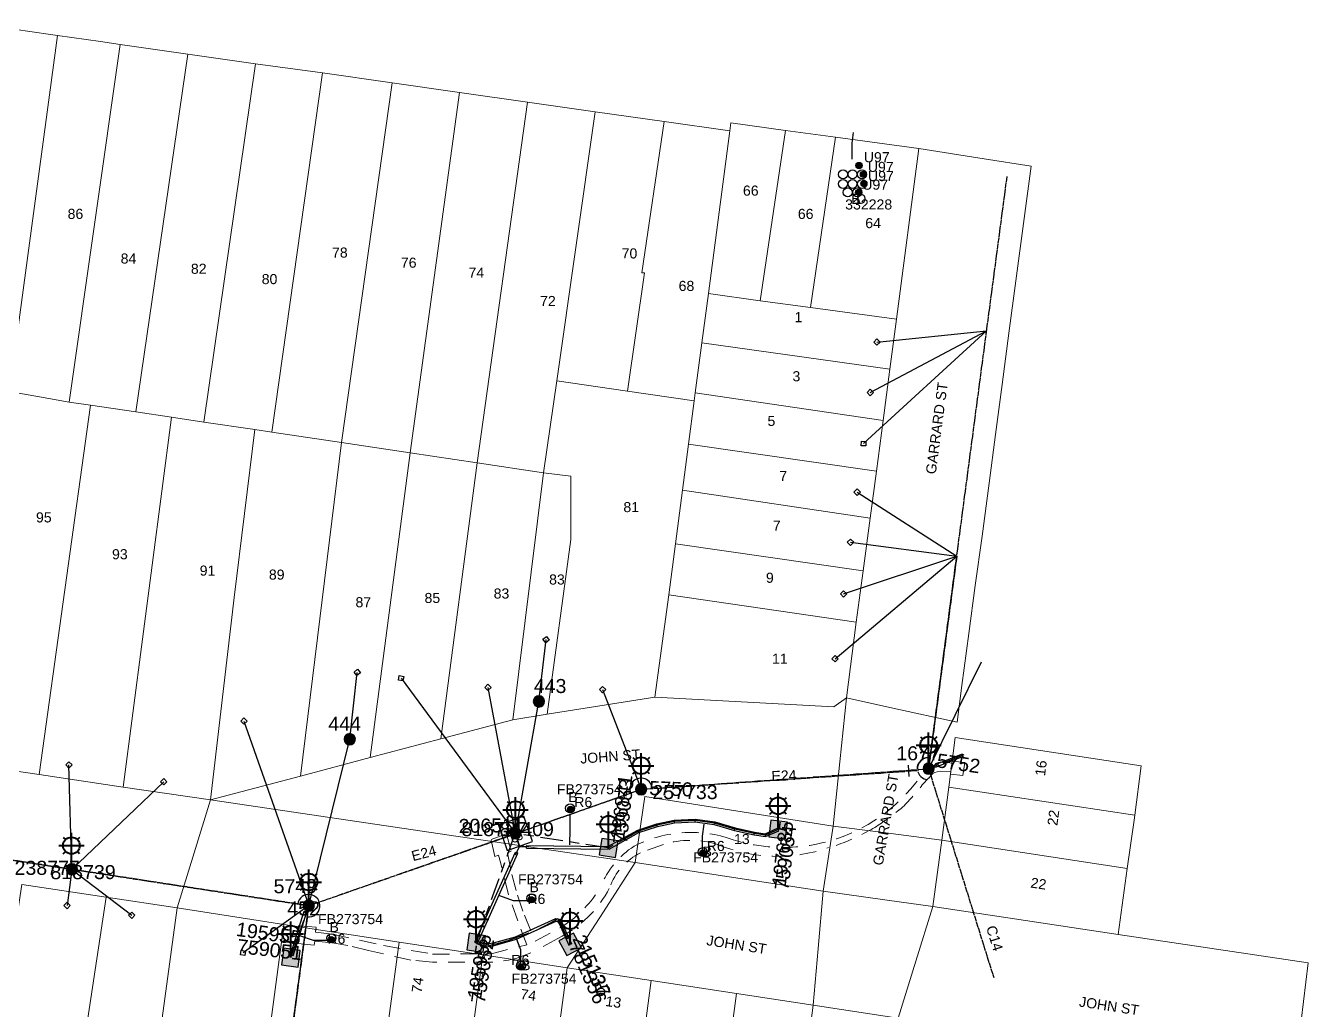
# Model space of a CAD drawing. Header units: metres. Extents: x 314484 to 315473, y 6253544 to 6254134.
# Drawn here: x 315243.3 to 315472.3, y 6253899.6 to 6254075.3 of the extents above; entities that cross this region are included whole.
import ezdxf
from ezdxf.enums import TextEntityAlignment as Align

# ---------------------------------------------------------------- set-up
doc = ezdxf.new("R2010")
doc.units = ezdxf.units.M
for name, pattern in [('Cable Exist OH', [1, 1, 0]), ('Cable Exist UG', [8.2, 4, -1.2, 1.8, -1.2]), ('Dash', [5, 3, -2])]:
    doc.linetypes.add(name, pattern=pattern)
doc.layers.get('0').update_dxf_attribs({"color": 6})
for name, color, linetype, lineweight in [('Cadastre Developer_SP_EXT', 9, 'Continuous', 5), ('Cadastre Land Parcels_SP_EXT', 9, 'Continuous', 5), ('Cadastre Roads_SP_EXT', 9, 'Continuous', 5)]:
    doc.layers.add(name, color=color, linetype=linetype, lineweight=lineweight)
for name, color, linetype in [('Duct_SP_EXT', 7, 'Continuous'), ('Equip_SP_HV_EXT', 7, 'Continuous'), ('Equip_SP_SL_EXT', 7, 'Continuous'), ('Mains_HV_EXT', 7, 'Continuous'), ('Mains_LV_EXT', 7, 'Continuous'), ('Mains_SL_EXT', 7, 'Continuous'), ('Services_SP_EXT', 7, 'Continuous'), ('SupportsOH_SP_TR_HV_LV_SL_EXT', 7, 'Continuous'), ('SupportsUG_SP_LV_SL_EXT', 7, 'Continuous'), ('Trench_SP_EXT', 7, 'Continuous')]:
    doc.layers.add(name, color=color, linetype=linetype)
doc.styles.add('COLUMN_LABEL', font='arial.ttf')
doc.styles.add('iecARIAL', font='arial.ttf', dxfattribs={"height": 2})
doc.styles.add('POLE_LABEL', font='arial.ttf')
doc.styles.get("Standard").update_dxf_attribs({"font": 'arial.ttf'})

# ---------------------------------------------------------------- blocks, each defined once
blk = doc.blocks.new('COLUMN_EXT')
blk.add_hatch(color=256).paths.add_polyline_path([(-1.49, 1.48), (-1.49, -1.49), (1.48, -1.49), (1.48, 1.48)])
blk.add_lwpolyline([(-1.49, -1.49), (1.48, -1.49), (1.48, 1.48), (-1.49, 1.48)], close=True)
for tag, height, style, flags, p in [('ASSET_NUM', 2.5, 'COLUMN_LABEL', 8, (2, 2)), ('STRUCTURE_PLANT_NUMBER', 0.2, 'POLE_LABEL', 9, (1.81, 0.03)), ('STREET_CODE', 0.2, 'COLUMN_LABEL', 9, (1.81, -0.2))]:
    blk.add_attdef(tag, text='', height=height, dxfattribs=dict(style=style, flags=flags)).set_placement(p, align=Align.MIDDLE_LEFT)
at = {"flags": 1}
blk.add_attdef('Z', (1.81, -2.35), '', height=0.2, dxfattribs=at)
at = {"flags": 9}
for tag, p in [('COLUMN_TYPE', (1.81, -0.4)), ('OWNED_BY', (1.81, -0.6)), ('STATE', (1.81, -0.8)), ('USAGE', (1.81, -1)), ('STREETNAME', (1.81, -1.6)), ('SUBURB', (1.81, -1.8)), ('LEGEND', (1.81, -1.2)), ('LOCATION', (1.81, -1.4)), ('NOTES', (1.81, -2))]:
    blk.add_attdef(tag, text='', height=0.2, dxfattribs=at).set_placement(p, align=Align.MIDDLE_LEFT)
blk = doc.blocks.new('DUCT_EXT')
blk.add_circle((0, 0.8), 0.8)
at = {"flags": 1}
blk.add_attdef('Z', (0, 0), '', height=0.2, dxfattribs=at)
at = {"flags": 9}
for tag, p in [('DUCT_CODE', (0, 0)), ('XSECT_TYPE', (0, -0.2)), ('STATE', (0, -0.6)), ('FB_REFERENCE', (0, -0.4)), ('NOTES', (0, -0.8))]:
    blk.add_attdef(tag, text='', height=0.2, dxfattribs=at).set_placement(p, align=Align.MIDDLE_LEFT)
blk = doc.blocks.new('SL_LANTERN_EXT')
at = {"lineweight": 40}
for p, q in [((-1.46, 5.68), (-1.06, 5.28)), ((0, 1.97), (0, 6.47)), ((1.46, 5.68), (1.06, 5.28)), ((-2.25, 4.22), (2.25, 4.22)), ((-1.46, 2.76), (-1.06, 3.16)), ((0, 0), (0, 2.72)), ((1.46, 2.76), (1.06, 3.16))]:
    blk.add_line(p, q, dxfattribs=at)
blk.add_circle((0, 4.22), 1.5, dxfattribs=at)
at = {"style": 'iecARIAL', "flags": 8}
blk.add_attdef('ASSET_NUM', (1.5, 1.5), '', height=2.5, dxfattribs=at)
for tag, p, height, flags in [('OPERATING_VOLTAGE', (0.98, -1.65), 0.2, 9), ('ORIENTATION', (0.98, -1.85), 0.2, 9), ('OWNED_BY', (0.98, -2.05), 0.2, 9), ('STATE', (0.98, -2.25), 0.2, 9), ('CONSTRUCTED_VOLTAGE', (0.98, -0.65), 0.2, 9), ('CONTROL_TYPE', (0.98, -0.85), 0.2, 9), ('LANTERN_PURPOSE', (0.98, -1.05), 0.2, 9), ('LANTERN_TYPE', (0.98, -1.25), 0.2, 9), ('NO_PHASES', (0.98, -1.45), 0.2, 9), ('USAGE', (0.98, -2.45), 0.2, 9), ('LNUMBER', (2.18, -3.25), 2.5, 8), ('CEXIST', (0.98, -2.65), 0.2, 9), ('CNEW', (0.98, -2.85), 0.2, 9), ('CNUMBER', (0.98, -3.05), 0.2, 9), ('CREMOVE', (0.98, -3.25), 0.2, 9), ('CREPLACE', (0.98, -3.45), 0.2, 9), ('LKINGHEIGHT', (0.98, -3.65), 0.2, 9), ('LBRACKET', (0.98, -3.85), 0.2, 9), ('LBRACKETVOCAB', (0.98, -4.05), 0.2, 9), ('LCATEGORY', (0.98, -4.25), 0.2, 9), ('LCHARGE1', (0.98, -4.45), 0.2, 9), ('LCHARGE1PERCENT', (0.98, -4.65), 0.2, 9), ('LCHARGE2', (0.98, -4.85), 0.2, 9), ('LCHARGE2PERCENT', (0.98, -5.05), 0.2, 9), ('LCHARGE3', (0.98, -5.25), 0.2, 9), ('LCHARGE3PERCENT', (0.98, -5.45), 0.2, 9), ('LEXIST', (0.98, -5.65), 0.2, 9), ('LLAMP', (0.98, -5.85), 0.2, 9), ('LLAMPVOCAB', (0.98, -6.05), 0.2, 9), ('LMAST', (0.98, -6.25), 0.2, 9), ('LMASTVOCAB', (0.98, -6.45), 0.2, 9), ('LNEW', (0.98, -6.65), 0.2, 9), ('LANTNUMBER', (0.98, -6.85), 0.2, 9), ('STREETNAME', (0.98, -9.25), 0.2, 9), ('LOUTREACH', (0.98, -7.25), 0.2, 9), ('LOUTREACHVOCAB', (0.98, -7.45), 0.2, 9), ('LRATECODE', (0.98, -7.65), 0.2, 9), ('LREMOVE', (0.98, -7.85), 0.2, 9), ('LREPLACE', (0.98, -8.05), 0.2, 9), ('LTYPE', (0.98, -8.25), 0.2, 9), ('LTYPEVOCAB', (0.98, -8.45), 0.2, 9), ('LEGEND', (0.98, -8.65), 0.2, 9), ('LOCATION', (0.98, -8.85), 0.2, 9), ('NOTES', (0.98, -9.05), 0.2, 9), ('SUBURB', (0.98, -9.45), 0.2, 1)]:
    blk.add_attdef(tag, p, '', height=height, dxfattribs=dict(flags=flags))
blk = doc.blocks.new('CCP_EXT')
at = {"flags": 9}
blk.add_attdef('NOTES', text='', height=0.2, dxfattribs=at).set_placement((0, -2), align=Align.MIDDLE_LEFT)
blk.add_wipeout([(0, 0.57), (0.57, 0), (0, -0.57), (-0.57, 0)])
blk.add_lwpolyline([(-0.57, 0), (0, 0.57), (0.57, 0), (0, -0.57), (-0.57, 0)])
at = {"flags": 1}
blk.add_attdef('Z', (0, 0), '', height=0.2, dxfattribs=at)
at = {"flags": 9}
for tag, p in [('CCP_TYPE', (0, 0)), ('CONSTRUCTED_VOLTAGE', (0, -0.2)), ('OPERATING_VOLTAGE', (0, -0.6)), ('ORIENTATION', (0, -0.8)), ('OWNED_BY', (0, -1)), ('STATE', (0, -1.8)), ('NO_PHASES', (0, -0.4)), ('USAGE', (0, -1.2)), ('LEGEND', (0, -1.4)), ('LIFE_SUPPORT', (0, -1.6))]:
    blk.add_attdef(tag, text='', height=0.2, dxfattribs=at).set_placement(p, align=Align.MIDDLE_LEFT)
blk = doc.blocks.new('POLE_EXT')
blk.add_hatch(color=256).paths.add_polyline_path([(-1, 0, 1), (1, 0, 1)])
blk.add_lwpolyline([(-1, 0, 1), (1, 0, 1)], format="xyb", close=True)
for tag, height, flags, p in [('pNumber', 2.5, 8, (-17.84, 2.07)), ('OWNED_BY', 0.2, 9, (1.35, -0.4)), ('SPECIAL_USE', 0.2, 9, (1.35, -0.8)), ('STATE', 0.2, 9, (1.35, -1)), ('cLV', 0.2, 9, (1.35, -1.4)), ('hDepth', 0.2, 9, (1.35, -1.6)), ('hDia', 0.2, 9, (1.35, -1.8)), ('cHV', 0.2, 9, (1.35, -2)), ('PARENT', 0.2, 9, (1.35, -0.6)), ('USAGE', 0.2, 9, (1.35, -1.2)), ('LBRACKET', 0.2, 9, (1.35, -2.2)), ('LExisting', 0.2, 9, (1.35, -2.4)), ('cLinedev', 0.2, 9, (1.35, -3.4)), ('pExisting', 0.2, 9, (1.35, -3.8)), ('pFooting', 0.2, 9, (1.35, -4.4)), ('pNew', 0.2, 9, (1.35, -4.6)), ('LANTNUMBER', 0.2, 9, (1.35, -2.6)), ('LOther', 0.2, 9, (1.35, -2.8)), ('LRemove', 0.2, 9, (1.35, -3)), ('LEGEND', 0.2, 9, (1.35, -3.2)), ('LOCATION', 0.2, 9, (1.35, -3.6)), ('PFNUMBER', 0.2, 9, (1.35, -4)), ('NEWPFNUMBER', 0.2, 9, (1.35, -4.2)), ('pRelocate', 0.2, 9, (1.35, -5)), ('pRemove', 0.2, 9, (1.35, -5.2)), ('pReplace', 0.2, 9, (1.35, -5.4)), ('pStay', 0.2, 9, (1.35, -5.6)), ('pType', 0.2, 9, (1.35, -5.8)), ('cspan', 0.2, 9, (1.35, -6)), ('STREETNAME', 0.2, 9, (1.35, -6.2)), ('SUBURB', 0.2, 9, (1.35, -6.4)), ('NOTES', 0.2, 9, (1.35, -6.6)), ('MAINTAINED_BY', 0.2, 9, (1.36, -6.81)), ('OPERATED_BY', 0.2, 9, (1.36, -7.01))]:
    blk.add_attdef(tag, text='', height=height, dxfattribs=dict(flags=flags)).set_placement(p, align=Align.MIDDLE_LEFT)
at = {"style": 'POLE_LABEL'}
for tag, height, flags, p in [('ASSET_NUM', 2.5, 8, (2, 2)), ('STRUCTURE_PLANT_NUMBER', 0.2, 9, (1.35, 0.03)), ('STREET_CODE', 0.2, 9, (1.35, -0.2))]:
    blk.add_attdef(tag, text='', height=height, dxfattribs=dict(at, flags=flags)).set_placement(p, align=Align.MIDDLE_LEFT)
at = {"flags": 1}
blk.add_attdef('Z', (1.35, -7.33), '', height=0.2, dxfattribs=at)
blk = doc.blocks.new('HV_LOAD_BREAK_EXT')
blk.add_lwpolyline([(-2.4, -2.4), (2.4, -2.4), (2.4, 2.4), (-2.4, 2.4)], close=True)
at = {"insert": (-1.1, 0.99), "char_height": 2, "width": 2.9628, "attachment_point": 1}
blk.add_mtext('{\\Fisocp|c0;LB}', dxfattribs=at)
for tag, height, flags, p in [('ASSET_NUM', 2.5, 8, (2, 2)), ('STREET_CODE', 0.2, 9, (1.5, 0)), ('ACTUAL_STATUS', 0.2, 9, (1.5, -0.2)), ('CONSTRUCTED_VOLTAGE', 0.2, 9, (1.5, -0.4)), ('OPERATING_VOLTAGE', 0.2, 9, (1.5, -0.8)), ('ORIENTATION', 0.2, 9, (1.5, -1)), ('OWNED_BY', 0.2, 9, (1.5, -1.2)), ('OPERATED_BY', 0.2, 9, (1.5, -1.4)), ('STATE', 0.2, 9, (1.5, -1.8)), ('SWITCH_TYPE', 0.2, 9, (1.5, -2)), ('NO_PHASES', 0.2, 9, (1.5, -0.6)), ('MAINTAINED_BY', 0.2, 9, (1.5, -1.6)), ('USAGE', 0.2, 9, (1.5, -2.2)), ('STREETNAME', 0.2, 9, (1.5, -2.8)), ('SUBURB', 0.2, 9, (1.5, -3)), ('Z', 0.2, 1, (1.5, -3.6)), ('LEGEND', 0.2, 9, (1.5, -2.4)), ('LOCATION', 0.2, 9, (1.5, -2.6)), ('NOTES', 0.2, 9, (1.5, -3.2)), ('LABEL_ALIGNMENT', 0.2, 9, (1.5, -3.4))]:
    blk.add_attdef(tag, text='', height=height, dxfattribs=dict(flags=flags)).set_placement(p, align=Align.MIDDLE_LEFT)
blk = doc.blocks.new('End Shackle_EXT')
at = {"flags": 9}
blk.add_attdef('NOTES', text='', height=0.2, dxfattribs=at).set_placement((0, -1.6), align=Align.MIDDLE_LEFT)
blk.add_wipeout([(0, 0.25), (1.81, 0.25), (1.82, -0.25), (0, -0.25)])
blk.add_line((1.81, -1), (1.81, 1))
at = {"flags": 1}
blk.add_attdef('Z', (0, 0), '', height=0.2, dxfattribs=at)
at = {"flags": 9}
for tag, p in [('CONNECTOR_TYPE', (0, 0)), ('CONSTRUCTED_VOLTAGE', (0, -0.2)), ('OPERATING_VOLTAGE', (0, -0.6)), ('ORIENTATION', (0, -0.8)), ('OWNED_BY', (0, -1)), ('STATE', (0, -1.2)), ('NO_PHASES', (0, -0.4)), ('USAGE', (0, -1.4))]:
    blk.add_attdef(tag, text='', height=0.2, dxfattribs=at).set_placement(p, align=Align.MIDDLE_LEFT)
blk = doc.blocks.new('CABLE_LARGE_EXT')
h = blk.add_hatch(color=256)
edge = h.paths.add_edge_path()
edge.add_arc((0, 0.55), 0.55, 0, 360)
blk.add_circle((0, 0.55), 0.55)
at = {"flags": 1}
blk.add_attdef('Z', (0, 0), '', height=0.2, dxfattribs=at)
at = {"flags": 9}
for tag, p in [('COND_CODE', (0, 0)), ('STATE', (0, -0.4)), ('XSECT_SIZE', (0, -0.6)), ('FB_REFERENCE', (0, -0.2)), ('NOTES', (0, -0.8))]:
    blk.add_attdef(tag, text='', height=0.2, dxfattribs=at).set_placement(p, align=Align.MIDDLE_LEFT)

msp = doc.modelspace()

# ---------------------------------------------------------------- linework, layer by layer
at = {"layer": 'Cadastre Developer_SP_EXT', "linetype": 'Dash'}
for points in [[(315403.69, 6253942.24, -0.301768), (315408.65, 6253943.68)], [(315368.4, 6253930.44, 0.347845), (315403.69, 6253942.24)], [(315403.39, 6253939.82, -0.033498), (315399.63, 6253935.61)], [(315399.23, 6253935.34, -0.031443), (315394.59, 6253932.03)], [(315351.96, 6253928.89, -0.191439), (315368.4, 6253930.44)], [(315394.59, 6253932.03, -0.041774), (315388.03, 6253929.03)], [(315346, 6253921.65, -0.157059), (315351.96, 6253928.89)], [(315366.82, 6253929.2, 0.151438), (315357.18, 6253929.19)], [(315386.67, 6253928.62, -0.184497), (315366.82, 6253929.2)], [(315353.11, 6253927.7, 0.201054), (315347.6, 6253921.48)], [(315347.6, 6253921.48, -0.15834), (315338.36, 6253912.42)], [(315339.33, 6253914.67, 0.113066), (315346, 6253921.65)], [(315331.48, 6253909.05, -0.090994), (315323.63, 6253908.2)]]:
    msp.add_lwpolyline(points, format="xyb", dxfattribs=at)
for points in [[(315408.73, 6253944.08), (315408.44, 6253941.74), (315410.61, 6253941.52), (315410.96, 6253943.83), (315408.74, 6253944.05)], [(315406.59, 6253942.25), (315406.02, 6253942.16), (315405.64, 6253942.03), (315405.24, 6253941.77), (315404.54, 6253941.05)], [(315408.52, 6253942.24), (315406.59, 6253942.25)], [(315404.56, 6253941.06), (315403.39, 6253939.82)], [(315399.63, 6253935.61), (315399.23, 6253935.34)], [(315295.12, 6253914.2), (315295.08, 6253913.52), (315298.08, 6253913.19), (315307.22, 6253911.13), (315315.98, 6253909.61), (315326.47, 6253909.7), (315332.8, 6253911.27), (315331.18, 6253915.56), (315329.54, 6253920.19), (315328.16, 6253925.78), (315327.74, 6253927.3), (315327.12, 6253927.02), (315326.41, 6253930.07), (315329.17, 6253931.1), (315329.99, 6253928), (315329.33, 6253927.68), (315330.11, 6253923.84), (315331.13, 6253920.15), (315332.36, 6253916.56), (315334.31, 6253911.96), (315339.33, 6253914.67)], [(315357.18, 6253929.19), (315353.11, 6253927.7)], [(315326.74, 6253908.19), (315315.95, 6253908.16), (315312.11, 6253908.54), (315304.53, 6253910.28), (315300.85, 6253911.16), (315298.07, 6253911.65), (315294.94, 6253911.93), (315294.86, 6253911.22), (315291.95, 6253911.49), (315292.2, 6253914.65), (315295.21, 6253914.4), (315295.1, 6253913.6)], [(315338.36, 6253912.42), (315334.77, 6253910.5)], [(315333.51, 6253909.86), (315331.48, 6253909.05)]]:
    msp.add_lwpolyline(points, dxfattribs=at)
at = {"layer": 'Cadastre Land Parcels_SP_EXT', "linetype": 'Continuous'}
for points in [[(315249.02, 6254073.56), (315247.75, 6254073.76), (315237.89, 6254075.15), (315236.69, 6254075.32), (315228.46, 6254011.92), (315239.25, 6254010.24), (315240.45, 6254010.03), (315249.02, 6254073.56)], [(315260.2, 6254071.97), (315256.68, 6254072.49), (315249.02, 6254073.56), (315240.45, 6254010.03), (315247.47, 6254008.79), (315251.13, 6254008.14), (315260.2, 6254071.97)], [(315272.28, 6254070.24), (315260.2, 6254071.97), (315251.13, 6254008.14), (315254.9, 6254007.57), (315262.99, 6254006.38), (315272.28, 6254070.24)], [(315284.36, 6254068.53), (315272.28, 6254070.24), (315262.99, 6254006.38), (315269.39, 6254005.42), (315275.17, 6254004.57), (315284.36, 6254068.53)], [(315296.34, 6254066.87), (315284.36, 6254068.53), (315275.17, 6254004.57), (315284.26, 6254003.22), (315287.27, 6254002.77), (315296.34, 6254066.87)], [(315308.78, 6254065.1), (315296.34, 6254066.87), (315287.27, 6254002.77), (315299.72, 6254000.92), (315308.78, 6254065.1)], [(315320.8, 6254063.39), (315308.78, 6254065.1), (315299.72, 6254000.92), (315311.97, 6253999.07), (315320.8, 6254063.39)], [(315332.93, 6254061.65), (315320.8, 6254063.39), (315311.97, 6253999.07), (315323.92, 6253997.29), (315332.93, 6254061.65)], [(315345.03, 6254059.95), (315332.93, 6254061.65), (315323.92, 6253997.29), (315335.8, 6253995.54), (315338.16, 6254011.96), (315345.03, 6254059.95)], [(315357.33, 6254058.22), (315345.03, 6254059.95), (315338.16, 6254011.96), (315350.75, 6254010.1), (315353.81, 6254031.22), (315353.32, 6254031.2), (315357.33, 6254058.22)], [(315364.05, 6254018.73), (315365.21, 6254027.51), (315369.06, 6254056.56), (315357.33, 6254058.22), (315353.32, 6254031.2), (315353.81, 6254031.22), (315350.75, 6254010.1), (315362.68, 6254008.34), (315362.87, 6254009.81), (315364.05, 6254018.73)], [(315378.95, 6254056.63), (315369.24, 6254057.98), (315369.06, 6254056.56), (315365.21, 6254027.51), (315374.43, 6254026.23), (315378.95, 6254056.63)], [(315387.89, 6254055.4), (315378.95, 6254056.63), (315374.43, 6254026.23), (315383.46, 6254025.01), (315387.89, 6254055.4)], [(315402.78, 6254053.39), (315387.89, 6254055.4), (315383.46, 6254025.01), (315398.76, 6254022.91), (315402.78, 6254053.39)], [(315398.76, 6254022.91), (315383.46, 6254025.01), (315374.43, 6254026.23), (315365.21, 6254027.51), (315364.05, 6254018.73), (315397.59, 6254014.02), (315398.76, 6254022.91)], [(315397.59, 6254014.02), (315364.05, 6254018.73), (315362.87, 6254009.81), (315396.39, 6254004.86), (315397.59, 6254014.02)], [(315350.75, 6254010.1), (315338.16, 6254011.96), (315335.8, 6253995.54), (315340.64, 6253994.91), (315340.68, 6253983.59), (315336.46, 6253952.43), (315355.65, 6253955.49), (315358.14, 6253973.76), (315359.33, 6253982.85), (315360.58, 6253992.4), (315361.66, 6254000.6), (315362.68, 6254008.34), (315350.75, 6254010.1)], [(315254.9, 6254007.57), (315251.13, 6254008.14), (315247.47, 6254008.79), (315240.45, 6254010.03), (315231.44, 6253943.76), (315245.75, 6253941.65), (315254.9, 6254007.57)], [(315396.39, 6254004.86), (315362.87, 6254009.81), (315362.68, 6254008.34), (315361.66, 6254000.6), (315395.19, 6253995.8), (315396.39, 6254004.86)], [(315262.99, 6254006.38), (315254.9, 6254007.57), (315245.75, 6253941.65), (315260.75, 6253939.43), (315269.39, 6254005.42), (315262.99, 6254006.38)], [(315284.26, 6254003.22), (315275.17, 6254004.57), (315269.39, 6254005.42), (315260.75, 6253939.43), (315276.34, 6253937.13), (315280.57, 6253973.26), (315284.26, 6254003.22)], [(315276.34, 6253937.13), (315292.38, 6253941.38), (315299.72, 6254000.92), (315287.27, 6254002.77), (315284.26, 6254003.22), (315280.57, 6253973.26), (315276.34, 6253937.13)], [(315292.38, 6253941.38), (315304.82, 6253944.72), (315311.97, 6253999.07), (315299.72, 6254000.92), (315292.38, 6253941.38)], [(315304.82, 6253944.72), (315317.46, 6253948.05), (315323.92, 6253997.29), (315311.97, 6253999.07), (315304.82, 6253944.72)], [(315395.19, 6253995.8), (315361.66, 6254000.6), (315360.58, 6253992.4), (315394.09, 6253987.43), (315395.19, 6253995.8)], [(315317.46, 6253948.05), (315330.32, 6253951.44), (315335.8, 6253995.54), (315323.92, 6253997.29), (315317.46, 6253948.05)], [(315336.46, 6253952.43), (315340.68, 6253983.59), (315340.64, 6253994.91), (315335.8, 6253995.54), (315330.32, 6253951.44), (315336.46, 6253952.43)], [(315394.09, 6253987.43), (315360.58, 6253992.4), (315359.33, 6253982.85), (315392.84, 6253978.05), (315394.09, 6253987.43)], [(315391.6, 6253968.88), (315392.84, 6253978.05), (315359.33, 6253982.85), (315358.14, 6253973.76), (315391.6, 6253968.88)], [(315391.6, 6253968.88), (315358.14, 6253973.76), (315355.65, 6253955.49), (315387.6, 6253953.76), (315389.84, 6253955.35), (315391.6, 6253968.88)], [(315442.48, 6253943.22), (315409.26, 6253948.27), (315408.11, 6253939.4), (315441.31, 6253934.4), (315442.48, 6253943.22)], [(315441.31, 6253934.4), (315408.11, 6253939.4), (315406.86, 6253929.96), (315439.99, 6253924.92), (315441.19, 6253933.55), (315441.31, 6253934.4)], [(315387.46, 6253932.48), (315353.85, 6253937.73), (315352.17, 6253925.99), (315385.68, 6253920.84), (315387.46, 6253932.48)], [(315439.99, 6253924.92), (315406.86, 6253929.96), (315405.29, 6253918.09), (315438.37, 6253913.12), (315439.99, 6253924.92)], [(315257.71, 6253919.76), (315242.67, 6253922.06), (315235.53, 6253874.87), (315250.57, 6253872.64), (315257.71, 6253919.76)], [(315263.99, 6253870.65), (315270.4, 6253917.86), (315257.71, 6253919.76), (315250.57, 6253872.64), (315263.99, 6253870.65)], [(315283.13, 6253867.79), (315283.38, 6253869.55), (315283.95, 6253873.84), (315289.4, 6253914.91), (315270.4, 6253917.86), (315263.99, 6253870.65), (315267.25, 6253870.16), (315283.13, 6253867.79)], [(315324.92, 6253909.5), (315310.02, 6253911.76), (315304.83, 6253873.54), (315304.24, 6253868.74), (315303.69, 6253864.71), (315318.63, 6253862.5), (315324.92, 6253909.5)], [(315340, 6253907.2), (315324.92, 6253909.5), (315318.63, 6253862.5), (315333.72, 6253860.27), (315340, 6253907.2)], [(315355.02, 6253904.91), (315340, 6253907.2), (315333.72, 6253860.27), (315348.81, 6253858.05), (315355.02, 6253904.91)], [(315370.24, 6253902.6), (315355.02, 6253904.91), (315348.81, 6253858.05), (315363.96, 6253855.81), (315370.24, 6253902.6)], [(315383.91, 6253900.52), (315370.24, 6253902.6), (315363.96, 6253855.81), (315377.78, 6253853.77), (315383.91, 6253900.52)], [(315399.1, 6253898.18), (315383.91, 6253900.52), (315377.77, 6253853.77), (315375.93, 6253839.93), (315391.24, 6253837.51), (315393.07, 6253851.19), (315399.1, 6253898.18)]]:
    msp.add_lwpolyline(points, close=True, dxfattribs=at)
at = {"layer": 'Cadastre Roads_SP_EXT', "linetype": 'Continuous'}
for points in [[(315406.86, 6253929.96), (315395.54, 6253931.43), (315387.46, 6253932.48), (315385.68, 6253920.84), (315397.11, 6253919.24), (315405.29, 6253918.09), (315406.86, 6253929.96)], [(315385.68, 6253920.84), (315352.17, 6253925.99), (315346.47, 6253917.19), (315340, 6253907.2), (315355.02, 6253904.91), (315370.24, 6253902.6), (315383.91, 6253900.52), (315384.8, 6253910.65), (315385.68, 6253920.84)], [(315438.37, 6253913.12), (315405.29, 6253918.09), (315402.26, 6253908.35), (315399.1, 6253898.18), (315409.08, 6253896.68), (315417.98, 6253895.33), (315427.86, 6253893.84), (315430.93, 6253893.34), (315431.51, 6253893.24), (315469.78, 6253887.45), (315471.03, 6253897.73), (315472.3, 6253908.09), (315438.37, 6253913.12)]]:
    msp.add_lwpolyline(points, close=True, dxfattribs=at)
at = {"layer": 'Duct_SP_EXT'}
for p, q in [((315410.53, 6253945.33), (315405.5, 6253943.36)), ((315410.7, 6253944.88), (315405.68, 6253942.91)), ((315410.53, 6253945.33), (315410.61, 6253945.11)), ((315410.7, 6253944.88), (315410.61, 6253945.11)), ((315405.5, 6253943.36), (315405.59, 6253943.13)), ((315405.68, 6253942.91), (315405.59, 6253943.13)), ((315352.62, 6253931.76), (315356, 6253932.86)), ((315352.81, 6253931.32), (315356.13, 6253932.4)), ((315356, 6253932.86), (315359.11, 6253933.54)), ((315356, 6253932.86), (315356.07, 6253932.63)), ((315356.13, 6253932.4), (315356.07, 6253932.63)), ((315356.13, 6253932.4), (315359.17, 6253933.06)), ((315359.11, 6253933.54), (315362.86, 6253933.68)), ((315359.11, 6253933.54), (315359.14, 6253933.3)), ((315359.17, 6253933.06), (315359.14, 6253933.3)), ((315359.17, 6253933.06), (315362.84, 6253933.2)), ((315362.84, 6253933.2), (315362.85, 6253933.44)), ((315362.84, 6253933.2), (315366.24, 6253932.76)), ((315362.86, 6253933.68), (315362.85, 6253933.44)), ((315362.86, 6253933.68), (315366.34, 6253933.23)), ((315366.24, 6253932.76), (315366.29, 6253932.99)), ((315366.24, 6253932.76), (315369.86, 6253931.7)), ((315366.34, 6253933.23), (315366.29, 6253932.99)), ((315366.34, 6253933.23), (315369.98, 6253932.16)), ((315347.29, 6253928.8), (315352.62, 6253931.76)), ((315347.52, 6253928.38), (315352.81, 6253931.32)), ((315352.62, 6253931.76), (315352.71, 6253931.54)), ((315352.81, 6253931.32), (315352.71, 6253931.54)), ((315369.86, 6253931.7), (315369.92, 6253931.93)), ((315369.86, 6253931.7), (315373.37, 6253930.91)), ((315369.98, 6253932.16), (315369.92, 6253931.93)), ((315369.98, 6253932.16), (315373.46, 6253931.39)), ((315373.37, 6253930.91), (315373.41, 6253931.15)), ((315373.37, 6253930.91), (315375.42, 6253930.6)), ((315373.46, 6253931.39), (315373.41, 6253931.15)), ((315373.46, 6253931.39), (315375.35, 6253931.1)), ((315375.35, 6253931.1), (315377.56, 6253932.08)), ((315375.35, 6253931.1), (315375.38, 6253930.85)), ((315375.42, 6253930.6), (315375.38, 6253930.85)), ((315375.42, 6253930.6), (315377.76, 6253931.64)), ((315377.56, 6253932.08), (315377.66, 6253931.86)), ((315377.76, 6253931.64), (315377.66, 6253931.86)), ((315323.54, 6253911.75), (315330.77, 6253927.83)), ((315330.77, 6253927.83), (315330.99, 6253927.73)), ((315332.75, 6253929.03), (315332.75, 6253928.79)), ((315332.75, 6253929.03), (315347.31, 6253928.83)), ((315332.75, 6253928.55), (315332.75, 6253928.79)), ((315332.75, 6253928.55), (315347.3, 6253928.35)), ((315347.29, 6253928.8), (315347.41, 6253928.59)), ((315347.3, 6253928.35), (315347.31, 6253928.59)), ((315347.31, 6253928.83), (315347.31, 6253928.59)), ((315347.52, 6253928.38), (315347.41, 6253928.59)), ((315323.98, 6253911.55), (315331.21, 6253927.63)), ((315331.21, 6253927.63), (315330.99, 6253927.73)), ((315290.62, 6253909.48), (315293.05, 6253917.28)), ((315291.07, 6253909.34), (315293.51, 6253917.14)), ((315293.05, 6253917.28), (315293.28, 6253917.21)), ((315293.51, 6253917.14), (315293.28, 6253917.21)), ((315330.78, 6253912.72), (315337.96, 6253915.98)), ((315330.95, 6253912.27), (315338.01, 6253915.48)), ((315337.96, 6253915.98), (315338.63, 6253915.83)), ((315337.96, 6253915.98), (315337.99, 6253915.73)), ((315338.01, 6253915.48), (315337.99, 6253915.73)), ((315338.01, 6253915.48), (315338.35, 6253915.4)), ((315338.35, 6253915.4), (315338.49, 6253915.62)), ((315338.35, 6253915.4), (315338.59, 6253915.07)), ((315338.63, 6253915.83), (315338.49, 6253915.62)), ((315338.59, 6253915.07), (315338.8, 6253915.19)), ((315338.59, 6253915.07), (315340.31, 6253911.24)), ((315338.63, 6253915.83), (315339.01, 6253915.31)), ((315339.01, 6253915.31), (315338.8, 6253915.19)), ((315339.01, 6253915.31), (315340.75, 6253911.44)), ((315323.54, 6253911.75), (315323.76, 6253911.65)), ((315323.96, 6253911.95), (315323.89, 6253911.73)), ((315323.96, 6253911.95), (315325.57, 6253911.43)), ((315326.88, 6253911.61), (315330.78, 6253912.72)), ((315326.98, 6253911.14), (315330.95, 6253912.27)), ((315330.78, 6253912.72), (315330.86, 6253912.5)), ((315330.95, 6253912.27), (315330.86, 6253912.5)), ((315290.62, 6253909.48), (315290.85, 6253909.41)), ((315323.98, 6253911.55), (315323.76, 6253911.65)), ((315323.82, 6253911.5), (315323.89, 6253911.73)), ((315323.82, 6253911.5), (315325.52, 6253910.94)), ((315325.52, 6253910.94), (315325.55, 6253911.19)), ((315325.52, 6253910.94), (315326.98, 6253911.14)), ((315325.57, 6253911.43), (315325.55, 6253911.19)), ((315325.57, 6253911.43), (315326.88, 6253911.61)), ((315326.88, 6253911.61), (315326.93, 6253911.38)), ((315326.98, 6253911.14), (315326.93, 6253911.38)), ((315340.31, 6253911.24), (315340.53, 6253911.34)), ((315340.75, 6253911.44), (315340.53, 6253911.34)), ((315291.07, 6253909.34), (315290.85, 6253909.41))]:
    msp.add_line(p, q, dxfattribs=at)
for points in [[(315390.86, 6254051.48), (315390.86, 6254054.35), (315391.14, 6254056.24)], [(315340.5, 6253934.66), (315340.5, 6253931.94), (315340.44, 6253929.15)], [(315364.15, 6253928.13), (315364.15, 6253930.67), (315364.43, 6253932.82)], [(315332.95, 6253919.16), (315330.45, 6253919.16), (315328.01, 6253920)], [(315297.25, 6253912.06), (315294.75, 6253912.06), (315292.31, 6253912.9)], [(315331.75, 6253907.84), (315331.75, 6253910.39), (315331.04, 6253912.22)]]:
    msp.add_lwpolyline(points, dxfattribs=at)
at = {"layer": 'Mains_HV_EXT', "linetype": 'Cable Exist OH'}
msp.add_lwpolyline([(315404.52, 6253942.71), (315418.54, 6254048.44)], dxfattribs=at)
at = {"layer": 'Mains_HV_EXT', "linetype": 'Continuous'}
msp.add_lwpolyline([(315404.77, 6253944.63, 0.483565), (315402.47, 6253942.57)], format="xyb", dxfattribs=at)
at = {"layer": 'Mains_LV_EXT', "linetype": 'Cable Exist OH'}
for points in [[(315409.55, 6253980.65), (315404.52, 6253942.71)], [(315404.52, 6253942.71), (315416.14, 6253905.46)], [(315330.85, 6253931.16), (315353.21, 6253939.03)], [(315251.59, 6253924.75), (315213.09, 6253930.67)], [(315293.88, 6253918.27), (315330.73, 6253931.08)]]:
    msp.add_lwpolyline(points, dxfattribs=at)
at = {"layer": 'Mains_LV_EXT', "linetype": 'Continuous'}
for points in [[(315404.78, 6253944.7, 0.970724), (315404.13, 6253940.76)], [(315355.2, 6253939.16, 1.151305), (315351.33, 6253938.36)], [(315293.61, 6253916.28, 2.382275), (315291.9, 6253918.57)]]:
    msp.add_lwpolyline(points, format="xyb", dxfattribs=at)
at = {"layer": 'Mains_SL_EXT', "linetype": 'Cable Exist OH'}
for points in [[(315404.52, 6253942.71), (315409.55, 6253980.65)], [(315404.52, 6253942.71), (315416.14, 6253905.46)], [(315330.8, 6253931.16), (315353.21, 6253939.03)], [(315293.88, 6253918.27), (315330.8, 6253931.16)]]:
    msp.add_lwpolyline(points, dxfattribs=at)
at = {"layer": 'Mains_SL_EXT', "linetype": 'Cable Exist UG'}
for points in [[(315410.81, 6253945.19), (315404.52, 6253942.71)], [(315377.66, 6253931.86), (315375.38, 6253930.85), (315373.41, 6253931.15), (315369.92, 6253931.93), (315366.29, 6253932.99), (315362.85, 6253933.44), (315359.14, 6253933.3), (315356.07, 6253932.63), (315352.71, 6253931.54), (315347.41, 6253928.59)], [(315323.76, 6253911.65), (315330.73, 6253931.16)], [(315347.31, 6253928.59), (315330.73, 6253931.16)], [(315290.7, 6253909), (315293.88, 6253918.27)], [(315323.76, 6253911.65), (315325, 6253911.19), (315326.45, 6253911.3), (315327.73, 6253911.58), (315329.47, 6253912.04), (315334.55, 6253913.88), (315337.13, 6253915.27), (315338.37, 6253915.98), (315340.55, 6253911.37)]]:
    msp.add_lwpolyline(points, dxfattribs=at)
at = {"layer": 'Services_SP_EXT'}
msp.add_lwpolyline([(315413.93, 6253961.74), (315404.52, 6253942.71)], dxfattribs=at)
at = {"layer": 'Trench_SP_EXT', "linetype": 'Cable Exist UG'}
for points in [[(315405.75, 6253943.2), (315404.62, 6253942.75)], [(315330.8, 6253927.31), (315331.47, 6253928.8), (315330.74, 6253931.19)], [(315330.76, 6253931.25), (315331.47, 6253928.8), (315333.17, 6253928.78)], [(315293.19, 6253916.94), (315293.88, 6253918.27)]]:
    msp.add_lwpolyline(points, dxfattribs=at)

# ---------------------------------------------------------------- block references
at = {"layer": 'Duct_SP_EXT'}
for name, p, rotation in [('DUCT_EXT', (315390.04, 6254048.78), 90.0000000000002), ('DUCT_EXT', (315391.74, 6254048.78), 90.0000000000002), ('DUCT_EXT', (315393.44, 6254048.78), 90.0000000000002), ('CABLE_LARGE_EXT', (315393.44, 6254048.78), 90.73452102142853), ('DUCT_EXT', (315390.04, 6254047.08), 90.0000000000002), ('DUCT_EXT', (315391.74, 6254047.08), 90.0000000000002), ('DUCT_EXT', (315393.44, 6254047.08), 90.0000000000002), ('DUCT_EXT', (315390.89, 6254045.56), 90.0000000000002), ('DUCT_EXT', (315392.59, 6254045.56), 90.0000000000002), ('CABLE_LARGE_EXT', (315392.59, 6254045.56), 90.0000000000002)]:
    msp.add_blockref(name, p, dxfattribs=dict(at, rotation=rotation))
for name, p in [('CABLE_LARGE_EXT', (315392.1, 6254049.81)), ('CABLE_LARGE_EXT', (315392.97, 6254046.56)), ('DUCT_EXT', (315340.53, 6253934.85)), ('CABLE_LARGE_EXT', (315340.6, 6253934.92)), ('DUCT_EXT', (315364.18, 6253927.02)), ('CABLE_LARGE_EXT', (315364.24, 6253927.1)), ('DUCT_EXT', (315333.6, 6253918.77)), ('CABLE_LARGE_EXT', (315333.6, 6253918.77)), ('DUCT_EXT', (315297.9, 6253911.66)), ('CABLE_LARGE_EXT', (315297.9, 6253911.66)), ('DUCT_EXT', (315331.78, 6253906.74)), ('CABLE_LARGE_EXT', (315331.71, 6253906.79))]:
    msp.add_blockref(name, p, dxfattribs=at)
at = {"layer": 'Equip_SP_HV_EXT'}
ref = msp.add_blockref('HV_LOAD_BREAK_EXT', (315330.78, 6253931.18), dxfattribs=dict(at, rotation=289.3317650093429))
ref.add_attrib('ASSET_NUM', '84409', dxfattribs={"layer": '0', "height": 2.5}).set_placement((315332.78, 6253931.93), align=Align.MIDDLE_CENTER)
at = {"layer": 'Equip_SP_SL_EXT'}
ref = msp.add_blockref('SL_LANTERN_EXT', (315404.52, 6253942.71), dxfattribs=at)
ref.add_attrib('ASSET_NUM', '5752', dxfattribs={"layer": '0', "height": 2.5, "rotation": 351.7327, "style": 'iecARIAL'}).set_placement((315406.02, 6253944.22), align=Align.MIDDLE_LEFT)
ref = msp.add_blockref('SL_LANTERN_EXT', (315353.21, 6253939.03), dxfattribs=at)
ref.add_attrib('ASSET_NUM', '5750', dxfattribs={"layer": '0', "height": 2.5, "rotation": 357.863, "style": 'iecARIAL'}).set_placement((315354.71, 6253940.53), align=Align.TOP_LEFT)
ref = msp.add_blockref('SL_LANTERN_EXT', (315347.41, 6253928.59), dxfattribs=at)
ref.add_attrib('ASSET_NUM', '196841', dxfattribs={"layer": '0', "height": 2.5, "rotation": 82.4054, "style": 'iecARIAL'}).set_placement((315348.91, 6253930.09), align=Align.MIDDLE_LEFT)
ref = msp.add_blockref('SL_LANTERN_EXT', (315330.78, 6253931.18), dxfattribs=at)
ref.add_attrib('ASSET_NUM', '206511', dxfattribs={"layer": '0', "height": 2.5, "rotation": 1, "style": 'iecARIAL'}).set_placement((315332.28, 6253932.68), align=Align.MIDDLE_RIGHT)
ref = msp.add_blockref('SL_LANTERN_EXT', (315377.66, 6253931.86), dxfattribs=at)
ref.add_attrib('ASSET_NUM', '197685', dxfattribs={"layer": '0', "height": 2.5, "rotation": 83.1572, "style": 'iecARIAL'}).set_placement((315379.16, 6253933.36), align=Align.MIDDLE_RIGHT)
ref = msp.add_blockref('SL_LANTERN_EXT', (315251.51, 6253924.77), dxfattribs=at)
ref.add_attrib('ASSET_NUM', '238777', dxfattribs={"layer": '0', "height": 2.5, "style": 'iecARIAL'}).set_placement((315253.01, 6253926.27), align=Align.TOP_RIGHT)
ref = msp.add_blockref('SL_LANTERN_EXT', (315293.88, 6253918.27), dxfattribs=at)
ref.add_attrib('ASSET_NUM', '5749', dxfattribs={"layer": '0', "height": 2.5, "rotation": 0.3103, "style": 'iecARIAL'}).set_placement((315295.38, 6253919.77), align=Align.BOTTOM_RIGHT)
ref = msp.add_blockref('SL_LANTERN_EXT', (315323.76, 6253911.65), dxfattribs=at)
ref.add_attrib('ASSET_NUM', '195956', dxfattribs={"layer": '0', "height": 2.5, "rotation": 80.7522, "style": 'iecARIAL'}).set_placement((315325.26, 6253913.15), align=Align.MIDDLE_RIGHT)
ref = msp.add_blockref('SL_LANTERN_EXT', (315340.55, 6253911.37), dxfattribs=at)
ref.add_attrib('ASSET_NUM', '215137', dxfattribs={"layer": '0', "height": 2.5, "rotation": 293.5476, "style": 'iecARIAL'}).set_placement((315342.05, 6253912.87), align=Align.MIDDLE_LEFT)
ref = msp.add_blockref('SL_LANTERN_EXT', (315340.55, 6253911.37), dxfattribs=at)
ref.add_attrib('ASSET_NUM', '215136', dxfattribs={"layer": '0', "height": 2.5, "rotation": 294.0442, "style": 'iecARIAL'}).set_placement((315342.05, 6253912.87), align=Align.MIDDLE_LEFT)
ref = msp.add_blockref('SL_LANTERN_EXT', (315290.7, 6253909), dxfattribs=at)
ref.add_attrib('ASSET_NUM', '195955', dxfattribs={"layer": '0', "height": 2.5, "rotation": 351.8438, "style": 'iecARIAL'}).set_placement((315292.2, 6253910.5), align=Align.BOTTOM_RIGHT)
at = {"layer": 'SupportsOH_SP_TR_HV_LV_SL_EXT'}
ref = msp.add_blockref('POLE_EXT', (315334.95, 6253954.72), dxfattribs=at)
ref.add_attrib('ASSET_NUM', '443', dxfattribs={"layer": '0', "height": 2.5, "rotation": 359.9282, "style": 'POLE_LABEL'}).set_placement((315336.95, 6253955.47), align=Align.BOTTOM_CENTER)
ref = msp.add_blockref('POLE_EXT', (315301.2, 6253947.98), dxfattribs=at)
ref.add_attrib('ASSET_NUM', '444', dxfattribs={"layer": '0', "height": 2.5, "rotation": 359.9801, "style": 'POLE_LABEL'}).set_placement((315303.2, 6253948.73), align=Align.BOTTOM_RIGHT)
ref = msp.add_blockref('POLE_EXT', (315404.52, 6253942.71), dxfattribs=at)
ref.add_attrib('ASSET_NUM', '1677', dxfattribs={"layer": '0', "height": 2.5, "style": 'POLE_LABEL'}).set_placement((315406.52, 6253943.46), align=Align.BOTTOM_RIGHT)
ref = msp.add_blockref('POLE_EXT', (315353.21, 6253939.03), dxfattribs=at)
ref.add_attrib('ASSET_NUM', '257733', dxfattribs={"layer": '0', "height": 2.5, "style": 'POLE_LABEL'}).set_placement((315355.21, 6253939.78), align=Align.TOP_LEFT)
ref = msp.add_blockref('POLE_EXT', (315330.78, 6253931.18), dxfattribs=at)
ref.add_attrib('ASSET_NUM', '818737', dxfattribs={"layer": '0', "height": 2.5, "style": 'POLE_LABEL'}).set_placement((315332.78, 6253931.93), align=Align.MIDDLE_RIGHT)
ref = msp.add_blockref('POLE_EXT', (315251.59, 6253924.75), dxfattribs=at)
ref.add_attrib('ASSET_NUM', '818739', dxfattribs={"layer": '0', "height": 2.5, "rotation": 0.0397, "style": 'POLE_LABEL'}).set_placement((315253.59, 6253925.5), align=Align.TOP_CENTER)
ref = msp.add_blockref('POLE_EXT', (315293.88, 6253918.27), dxfattribs=at)
ref.add_attrib('ASSET_NUM', '452', dxfattribs={"layer": '0', "height": 2.5, "rotation": 359.9274, "style": 'POLE_LABEL'}).set_placement((315295.88, 6253919.02), align=Align.TOP_RIGHT)
at = {"layer": 'SupportsUG_SP_LV_SL_EXT'}
ref = msp.add_blockref('COLUMN_EXT', (315347.41, 6253928.59), dxfattribs=dict(at, rotation=351.227785587569))
ref.add_attrib('ASSET_NUM', '759053', dxfattribs={"layer": '0', "height": 2.5, "rotation": 83.9572, "style": 'COLUMN_LABEL'}).set_placement((315349.41, 6253929.34), align=Align.MIDDLE_LEFT)
ref = msp.add_blockref('COLUMN_EXT', (315377.66, 6253931.86), dxfattribs=dict(at, rotation=353.1572264019364))
ref.add_attrib('ASSET_NUM', '759054', dxfattribs={"layer": '0', "height": 2.5, "rotation": 83.0133, "style": 'COLUMN_LABEL'}).set_placement((315379.66, 6253932.61), align=Align.MIDDLE_RIGHT)
ref = msp.add_blockref('COLUMN_EXT', (315290.7, 6253909), dxfattribs=dict(at, rotation=352.1223001723039))
ref.add_attrib('ASSET_NUM', '759051', dxfattribs={"layer": '0', "height": 2.5, "rotation": 353.3792, "style": 'COLUMN_LABEL'}).set_placement((315292.7, 6253909.75), align=Align.MIDDLE_RIGHT)
ref = msp.add_blockref('COLUMN_EXT', (315323.76, 6253911.65), dxfattribs=dict(at, rotation=351.4087746263705))
ref.add_attrib('ASSET_NUM', '759052', dxfattribs={"layer": '0', "height": 2.5, "rotation": 81.5415, "style": 'COLUMN_LABEL'}).set_placement((315325.76, 6253912.4), align=Align.MIDDLE_RIGHT)
ref = msp.add_blockref('COLUMN_EXT', (315340.55, 6253911.37), dxfattribs=dict(at, rotation=118.5170437870732))
ref.add_attrib('ASSET_NUM', '781356', dxfattribs={"layer": '0', "height": 2.5, "rotation": 293.5476, "style": 'COLUMN_LABEL'}).set_placement((315342.55, 6253912.12), align=Align.TOP_LEFT)

# ---------------------------------------------------------------- texts
at = {"layer": 'Cadastre Land Parcels_SP_EXT'}
for s, p in [('66', (315371.38, 6254044.98)), ('86', (315250.83, 6254040.83)), ('66', (315381.18, 6254040.82)), ('64', (315393.22, 6254039.18)), ('78', (315298.03, 6254033.92)), ('70', (315349.73, 6254033.77)), ('84', (315260.3, 6254032.86)), ('76', (315310.32, 6254032.12)), ('82', (315272.84, 6254031.03)), ('80', (315285.48, 6254029.19)), ('74', (315322.4, 6254030.35)), ('68', (315359.9, 6254027.97)), ('72', (315335.17, 6254025.28)), ('1', (315380.58, 6254022.4)), ('3', (315380.22, 6254011.85)), ('5', (315375.76, 6254003.88)), ('7', (315377.88, 6253994.06)), ('81', (315350.04, 6253988.5)), ('95', (315245.19, 6253986.66)), ('7', (315376.71, 6253985.18)), ('93', (315258.76, 6253980.09)), ('91', (315274.41, 6253977.17)), ('89', (315286.76, 6253976.45)), ('83', (315336.78, 6253975.58)), ('9', (315375.48, 6253975.89)), ('85', (315314.54, 6253972.28)), ('83', (315326.88, 6253973.08)), ('87', (315302.22, 6253971.52)), ('11', (315376.57, 6253961.45)), ('13', (315369.79, 6253929.26))]:
    msp.add_text(s, height=1.8, dxfattribs=at).set_placement(p)
for s, rotation, p in [('16', 82.8139, (315425.29, 6253941.32)), ('22', 82.3826, (315427.49, 6253932.45)), ('22', 351.5572, (315422.63, 6253921.52)), ('74', 82.2692, (315314, 6253902.61)), ('74', 351.3521, (315331.57, 6253901.65)), ('13', 351.8103, (315346.75, 6253900.38))]:
    msp.add_text(s, height=1.8, rotation=rotation, dxfattribs=at).set_placement(p)
at = {"layer": 'Cadastre Roads_SP_EXT'}
for s, rotation, p in [('GARRARD ST', 82.4497, (315405.78, 6253995.18)), ('JOHN ST', 4.1576, (315342.4, 6253943.61)), ('GARRARD ST', 80.0893, (315396.32, 6253925.34)), ('JOHN ST', 351.3083, (315364.79, 6253911.24)), ('JOHN ST', 351.4615, (315431.29, 6253900.29))]:
    msp.add_text(s, height=1.8, rotation=rotation, dxfattribs=at).set_placement(p)
at = {"layer": 'Duct_SP_EXT'}
for s, p in [('U97', (315392.95, 6254050.94)), ('U97', (315393.67, 6254049.21)), ('U97', (315393.7, 6254047.57)), ('U97', (315392.68, 6254046.04)), ('B', (315390.68, 6254043.51)), ('D', (315391.58, 6254043.51)), ('332228', (315389.63, 6254042.51)), ('FB273754', (315338.16, 6253938.15)), ('B', (315340.21, 6253936.75)), ('R6', (315341.27, 6253935.85)), ('FB273754', (315362.48, 6253925.99)), ('B', (315364.18, 6253927.02)), ('R6', (315364.91, 6253928.02)), ('FB273754', (315331.23, 6253922.07)), ('B', (315333.28, 6253920.67)), ('R6', (315332.9, 6253918.57)), ('FB273754', (315295.53, 6253914.97)), ('B', (315297.58, 6253913.57)), ('R6', (315297.2, 6253911.46)), ('R6', (315330.03, 6253907.68)), ('B', (315331.78, 6253906.74)), ('FB273754', (315330.08, 6253904.33))]:
    msp.add_text(s, height=1.8, dxfattribs=at).set_placement(p)
at = {"layer": 'Mains_LV_EXT'}
for s, rotation, p in [('E24', 2.7837, (315376.51, 6253940.48)), ('E24', 14.5505, (315312.48, 6253926.2)), ('C14', 287.1463, (315414.76, 6253914.39))]:
    msp.add_text(s, height=1.8, rotation=rotation, dxfattribs=at).set_placement(p)

# ---------------------------------------------------------------- next in the draw order: block references
at = {"layer": 'Mains_LV_EXT', "rotation": 182.7112700966686}
msp.add_blockref('End Shackle_EXT', (315402.73, 6253942.4), dxfattribs=at)
at = {"layer": 'Services_SP_EXT'}
for p in [(315395.3, 6254018.85), (315394.11, 6254009.85), (315391.77, 6253992.06), (315390.58, 6253983.11), (315389.35, 6253973.89), (315387.83, 6253962.33), (315325.86, 6253957.21), (315346.32, 6253956.84), (315282.3, 6253951.22), (315251.06, 6253943.39), (315267.98, 6253940.38), (315250.74, 6253918.3), (315262.29, 6253916.55)]:
    msp.add_blockref('CCP_EXT', p, dxfattribs=at)
for p, rotation in [((315392.91, 6254000.73), 42.52510118404692), ((315336.24, 6253965.74), 263.3574536317494), ((315302.52, 6253959.9), 263.6706358038516), ((315310.36, 6253958.86), 305.0914511155231), ((315282.14, 6253909.85), 35.01422433724943)]:
    msp.add_blockref('CCP_EXT', p, dxfattribs=dict(at, rotation=rotation))

# ---------------------------------------------------------------- next in the draw order: linework, layer by layer
at = {"layer": 'Cadastre Roads_SP_EXT', "linetype": 'Continuous'}
for points in [[(315422.82, 6254050.24), (315414.46, 6254051.55), (315402.78, 6254053.39), (315398.76, 6254022.91), (315397.59, 6254014.02), (315396.39, 6254004.86), (315395.19, 6253995.8), (315394.09, 6253987.43), (315392.84, 6253978.05), (315391.6, 6253968.88), (315389.84, 6253955.35), (315398.12, 6253953.53), (315409.6, 6253951), (315410.46, 6253957.54), (315411.69, 6253966.85), (315412.84, 6253975.41), (315414.06, 6253984.22), (315415.31, 6253993.65), (315416.47, 6254002.35), (315417.65, 6254011.26), (315418.86, 6254020.45), (315422.82, 6254050.24)], [(315389.84, 6253955.35), (315387.6, 6253953.76), (315355.65, 6253955.49), (315336.46, 6253952.43), (315330.32, 6253951.44), (315317.46, 6253948.05), (315304.82, 6253944.72), (315292.38, 6253941.38), (315276.34, 6253937.13), (315320.55, 6253930.64), (315352.17, 6253925.99), (315353.85, 6253937.73), (315387.46, 6253932.48), (315388.66, 6253943.96), (315389.84, 6253955.35)], [(315310.02, 6253911.76), (315301.42, 6253913.07), (315289.4, 6253914.91), (315283.95, 6253873.84), (315283.38, 6253869.55), (315283.13, 6253867.79), (315276.88, 6253821.11), (315285.45, 6253819.72), (315297.4, 6253817.78), (315303.68, 6253864.71), (315304.24, 6253868.74), (315304.83, 6253873.54), (315310.02, 6253911.76)]]:
    msp.add_lwpolyline(points, close=True, dxfattribs=at)
msp.add_lwpolyline([(315242.67, 6253922.06), (315257.71, 6253919.76), (315270.4, 6253917.86), (315273.43, 6253927.7), (315276.34, 6253937.13), (315260.75, 6253939.43), (315245.75, 6253941.65), (315231.44, 6253943.76)], dxfattribs=at)
at = {"layer": 'Mains_HV_EXT', "linetype": 'Cable Exist OH'}
for points in [[(314963.25, 6253968.73), (315027.25, 6253959), (315178.4, 6253935.92), (315213.09, 6253930.67), (315251.59, 6253924.75), (315293.88, 6253918.27), (315330.72, 6253931.08)], [(315330.85, 6253931.16), (315353.21, 6253939.03), (315404.52, 6253942.71)]]:
    msp.add_lwpolyline(points, dxfattribs=at)
at = {"layer": 'Mains_LV_EXT', "linetype": 'Cable Exist OH'}
for points in [[(315353.21, 6253939.03), (315402.73, 6253942.4)], [(315293.88, 6253918.27), (315251.59, 6253924.75)], [(315293.88, 6253918.27), (315287.09, 6253867.39), (315280.31, 6253816.55)]]:
    msp.add_lwpolyline(points, dxfattribs=at)
at = {"layer": 'Mains_SL_EXT', "linetype": 'Cable Exist OH'}
for points in [[(315353.21, 6253939.03), (315404.52, 6253942.71)], [(315213.09, 6253930.67), (315251.59, 6253924.75), (315293.88, 6253918.27)], [(315280.31, 6253816.55), (315287.09, 6253867.26), (315293.88, 6253918.27)]]:
    msp.add_lwpolyline(points, dxfattribs=at)
at = {"layer": 'Services_SP_EXT'}
for points in [[(315392.91, 6254000.73), (315414.88, 6254020.87)], [(315394.11, 6254009.85), (315414.88, 6254020.87)], [(315395.3, 6254018.85), (315414.88, 6254020.87)], [(315391.77, 6253992.06), (315409.55, 6253980.65)], [(315390.58, 6253983.11), (315409.55, 6253980.65)], [(315387.83, 6253962.33), (315409.55, 6253980.65)], [(315389.35, 6253973.89), (315409.55, 6253980.65)], [(315330.8, 6253931.16), (315334.95, 6253954.72), (315336.24, 6253965.74)], [(315293.88, 6253918.27), (315301.2, 6253947.98), (315302.52, 6253959.9)], [(315310.36, 6253958.86), (315330.77, 6253931.12)], [(315325.86, 6253957.21), (315330.73, 6253931.16)], [(315346.32, 6253956.84), (315353.21, 6253939.03)], [(315282.3, 6253951.22), (315293.88, 6253918.27)], [(315251.59, 6253924.75), (315251.06, 6253943.39)], [(315267.98, 6253940.38), (315251.59, 6253924.75)], [(315251.59, 6253924.75), (315250.74, 6253918.3)], [(315251.59, 6253924.75), (315262.29, 6253916.55)], [(315293.88, 6253918.27), (315282.14, 6253909.85)]]:
    msp.add_lwpolyline(points, dxfattribs=at)

doc.saveas('drawing.dxf')
